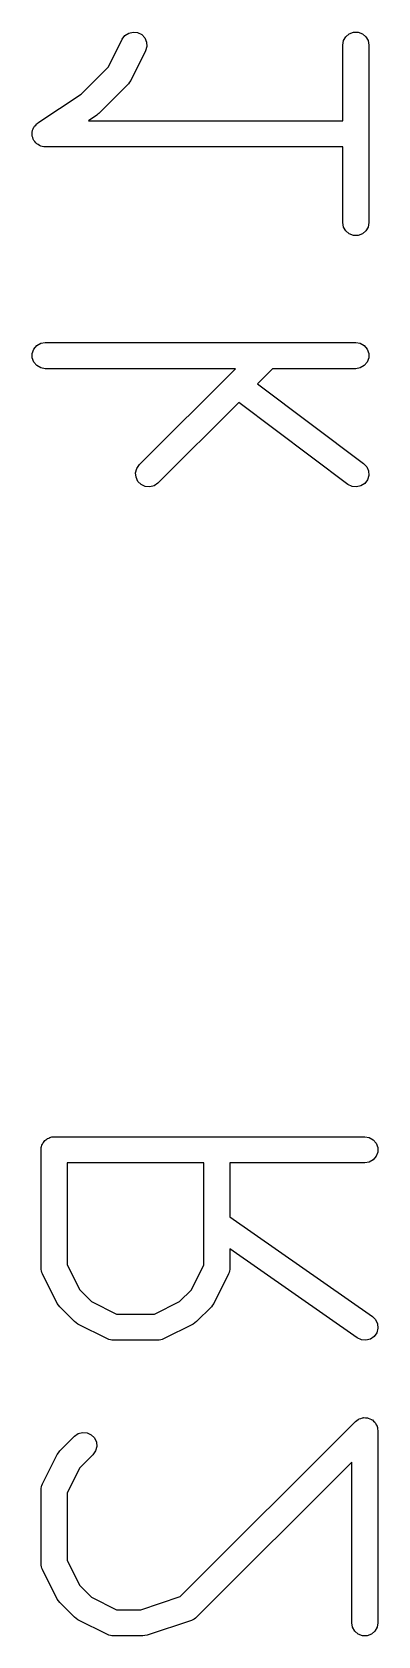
# Model space of a CAD drawing. Extents: x 7.9 to 72.3, y -91 to -26.2.
# Drawn here: x 20.69 to 22.03, y -74.41 to -68.18 of the extents above; entities that cross this region are included whole.
import ezdxf

# ---------------------------------------------------------------- set-up
doc = ezdxf.new("R2010")
doc.units = 0
doc.header["$MEASUREMENT"] = 0
doc.layers.add('BLACK', color=7, linetype='CONTINUOUS')

msp = doc.modelspace()

# ---------------------------------------------------------------- linework, layer by layer
at = {"layer": 'Black'}
for p, q in [((21.0606, -68.1832), (21.0777, -68.1791)), ((21.0777, -68.1791), (21.0952, -68.1811)), ((21.0952, -68.1811), (21.111, -68.189)), ((21.9171, -68.1858), (21.9337, -68.1798)), ((21.9337, -68.1798), (21.9514, -68.1798)), ((21.9514, -68.1798), (21.9679, -68.1858)), ((20.9816, -68.3146), (21.0353, -68.2071)), ((21.0353, -68.2071), (21.0458, -68.1929)), ((21.0458, -68.1929), (21.0606, -68.1832)), ((21.111, -68.189), (21.1232, -68.2018)), ((21.1232, -68.2018), (21.1302, -68.218)), ((21.1312, -68.2356), (21.1262, -68.2525)), ((21.1302, -68.218), (21.1312, -68.2356)), ((21.8917, -68.2298), (21.8948, -68.2124)), ((21.8917, -68.5237), (21.8917, -68.2298)), ((21.8948, -68.2124), (21.9036, -68.1972)), ((21.9036, -68.1972), (21.9171, -68.1858)), ((21.9679, -68.1858), (21.9815, -68.1972)), ((21.9815, -68.1972), (21.9903, -68.2124)), ((21.9903, -68.2124), (21.9933, -68.2298)), ((21.9933, -68.2298), (21.9933, -68.9192)), ((21.1262, -68.2525), (21.0687, -68.3674)), ((20.876, -68.4201), (20.9816, -68.3146)), ((21.0687, -68.3674), (21.0639, -68.374)), ((20.7079, -68.5323), (20.876, -68.4201)), ((21.0592, -68.3806), (20.9443, -68.4955)), ((21.0639, -68.374), (21.0592, -68.3806)), ((20.6873, -68.5603), (20.69, -68.5548)), ((20.69, -68.5548), (20.6921, -68.5491)), ((20.6921, -68.5491), (20.6939, -68.547)), ((20.6939, -68.547), (20.6951, -68.5444)), ((20.6951, -68.5444), (20.6995, -68.5403)), ((20.6995, -68.5403), (20.7034, -68.5356)), ((20.7034, -68.5356), (20.7058, -68.5342)), ((20.7058, -68.5342), (20.7079, -68.5323)), ((20.9366, -68.5019), (20.9038, -68.5237)), ((20.9038, -68.5237), (21.8917, -68.5237)), ((20.9402, -68.4984), (20.9366, -68.5019)), ((20.9443, -68.4955), (20.9402, -68.4984)), ((20.6854, -68.5778), (20.686, -68.5718)), ((20.686, -68.5805), (20.6854, -68.5778)), ((20.686, -68.5657), (20.687, -68.5631)), ((20.686, -68.5718), (20.686, -68.5657)), ((20.686, -68.5833), (20.686, -68.5805)), ((20.6881, -68.589), (20.686, -68.5833)), ((20.687, -68.5631), (20.6873, -68.5603)), ((20.6895, -68.5949), (20.6881, -68.589)), ((20.6911, -68.5973), (20.6895, -68.5949)), ((20.6921, -68.5999), (20.6911, -68.5973)), ((20.696, -68.6046), (20.6921, -68.5999)), ((20.6993, -68.6096), (20.696, -68.6046)), ((20.7016, -68.6113), (20.6993, -68.6096)), ((20.7034, -68.6134), (20.7016, -68.6113)), ((20.7086, -68.6165), (20.7034, -68.6134)), ((20.7135, -68.6201), (20.7086, -68.6165)), ((20.7162, -68.6209), (20.7135, -68.6201)), ((20.7187, -68.6223), (20.7162, -68.6209)), ((20.7246, -68.6233), (20.7187, -68.6223)), ((20.7305, -68.625), (20.7246, -68.6233)), ((20.7333, -68.6248), (20.7305, -68.625)), ((20.736, -68.6253), (20.7333, -68.6248)), ((21.8917, -68.6253), (20.736, -68.6253)), ((21.8917, -68.9192), (21.8917, -68.6253)), ((21.8948, -68.9366), (21.8917, -68.9192)), ((21.9933, -68.9192), (21.9903, -68.9366)), ((21.9036, -68.9519), (21.8948, -68.9366)), ((21.9171, -68.9632), (21.9036, -68.9519)), ((21.9337, -68.9693), (21.9171, -68.9632)), ((21.9514, -68.9693), (21.9337, -68.9693)), ((21.9679, -68.9632), (21.9514, -68.9693)), ((21.9815, -68.9519), (21.9679, -68.9632)), ((21.9903, -68.9366), (21.9815, -68.9519)), ((20.686, -69.4275), (20.6921, -69.4109)), ((20.686, -69.4451), (20.686, -69.4275)), ((20.6921, -69.4109), (20.7034, -69.3974)), ((20.7034, -69.3974), (20.7187, -69.3886)), ((20.7187, -69.3886), (20.736, -69.3855)), ((20.736, -69.3855), (21.9425, -69.3855)), ((21.9425, -69.3855), (21.9599, -69.3886)), ((21.9599, -69.3886), (21.9752, -69.3974)), ((21.9752, -69.3974), (21.9865, -69.4109)), ((21.9865, -69.4109), (21.9926, -69.4275)), ((21.9926, -69.4275), (21.9926, -69.4451)), ((20.6921, -69.4617), (20.686, -69.4451)), ((20.7034, -69.4752), (20.6921, -69.4617)), ((20.7187, -69.484), (20.7034, -69.4752)), ((20.736, -69.4871), (20.7187, -69.484)), ((21.4752, -69.4871), (20.736, -69.4871)), ((21.1023, -69.86), (21.4752, -69.4871)), ((21.6189, -69.4871), (21.5603, -69.5457)), ((21.9425, -69.4871), (21.6189, -69.4871)), ((21.9599, -69.484), (21.9425, -69.4871)), ((21.9752, -69.4752), (21.9599, -69.484)), ((21.9865, -69.4617), (21.9752, -69.4752)), ((21.9926, -69.4451), (21.9865, -69.4617)), ((21.5603, -69.5457), (21.973, -69.8553)), ((21.4877, -69.6183), (21.1741, -69.9318)), ((21.9121, -69.9366), (21.4877, -69.6183)), ((21.0922, -69.8745), (21.1023, -69.86)), ((21.973, -69.8553), (21.9851, -69.8682)), ((21.0876, -69.8915), (21.0922, -69.8745)), ((21.0891, -69.9091), (21.0876, -69.8915)), ((21.0966, -69.9251), (21.0891, -69.9091)), ((21.1091, -69.9375), (21.0966, -69.9251)), ((21.9879, -69.9189), (21.9773, -69.933)), ((21.9851, -69.8682), (21.992, -69.8844)), ((21.993, -69.902), (21.9879, -69.9189)), ((21.992, -69.8844), (21.993, -69.902)), ((21.1251, -69.945), (21.1091, -69.9375)), ((21.1426, -69.9465), (21.1251, -69.945)), ((21.1597, -69.942), (21.1426, -69.9465)), ((21.1741, -69.9318), (21.1597, -69.942)), ((21.9278, -69.9445), (21.9121, -69.9366)), ((21.9453, -69.9467), (21.9278, -69.9445)), ((21.9625, -69.9426), (21.9453, -69.9467)), ((21.9773, -69.933), (21.9625, -69.9426)), ((20.7384, -72.4833), (20.7422, -72.4811)), ((20.7422, -72.4811), (20.7456, -72.4783)), ((20.7456, -72.4783), (20.7498, -72.4767)), ((20.7498, -72.4767), (20.7537, -72.4745)), ((20.7537, -72.4745), (20.7581, -72.4738)), ((20.7581, -72.4738), (20.7622, -72.4722)), ((20.7622, -72.4722), (20.7667, -72.4722)), ((20.7667, -72.4722), (20.771, -72.4715)), ((20.771, -72.4715), (21.9775, -72.4715)), ((21.9775, -72.4715), (21.9949, -72.4745)), ((21.9949, -72.4745), (22.0102, -72.4833)), ((20.7202, -72.5223), (20.721, -72.5179)), ((20.7202, -72.9819), (20.7202, -72.5223)), ((20.721, -72.5134), (20.7225, -72.5093)), ((20.721, -72.5179), (20.721, -72.5134)), ((20.7225, -72.5093), (20.7233, -72.5049)), ((20.7233, -72.5049), (20.7255, -72.501)), ((20.7255, -72.501), (20.7271, -72.4969)), ((20.7271, -72.4969), (20.7299, -72.4935)), ((20.7299, -72.4935), (20.7321, -72.4896)), ((20.7321, -72.4896), (20.7355, -72.4868)), ((20.7355, -72.4868), (20.7384, -72.4833)), ((22.0102, -72.4833), (22.0215, -72.4969)), ((22.0215, -72.4969), (22.0276, -72.5134)), ((22.0276, -72.5311), (22.0215, -72.5477)), ((22.0276, -72.5134), (22.0276, -72.5311)), ((20.8218, -72.5731), (20.8218, -72.9699)), ((21.3522, -72.5731), (20.8218, -72.5731)), ((21.3522, -72.9699), (21.3522, -72.5731)), ((21.9775, -72.5731), (21.4538, -72.5731)), ((21.4538, -72.5731), (21.4538, -72.7831)), ((21.9949, -72.57), (21.9775, -72.5731)), ((22.0102, -72.5612), (21.9949, -72.57)), ((22.0215, -72.5477), (22.0102, -72.5612)), ((21.4538, -72.7831), (22.0067, -73.1701)), ((21.9484, -73.2533), (21.4538, -72.9071)), ((21.4538, -72.9071), (21.4538, -72.9819)), ((20.8218, -72.9699), (20.8703, -73.0667)), ((21.3038, -73.0667), (21.3522, -72.9699)), ((20.7208, -72.9848), (20.7202, -72.9819)), ((20.7206, -72.9877), (20.7208, -72.9848)), ((20.7223, -72.9934), (20.7206, -72.9877)), ((20.7233, -72.9993), (20.7223, -72.9934)), ((20.7248, -73.0018), (20.7233, -72.9993)), ((20.7256, -73.0046), (20.7248, -73.0018)), ((20.7831, -73.1195), (20.7256, -73.0046)), ((21.4485, -73.0046), (21.391, -73.1195)), ((21.4493, -73.0018), (21.4485, -73.0046)), ((21.4508, -72.9993), (21.4493, -73.0018)), ((21.4518, -72.9934), (21.4508, -72.9993)), ((21.4535, -72.9877), (21.4518, -72.9934)), ((21.4538, -72.9819), (21.4533, -72.9848)), ((21.4533, -72.9848), (21.4535, -72.9877)), ((20.8703, -73.0667), (20.916, -73.1125)), ((21.258, -73.1125), (21.3038, -73.0667)), ((20.7879, -73.126), (20.7831, -73.1195)), ((20.7926, -73.1327), (20.7879, -73.126)), ((20.85, -73.1902), (20.7926, -73.1327)), ((20.916, -73.1125), (21.0128, -73.1609)), ((21.0128, -73.1609), (21.1612, -73.1609)), ((21.1612, -73.1609), (21.258, -73.1125)), ((21.3815, -73.1327), (21.324, -73.1902)), ((21.3862, -73.126), (21.3815, -73.1327)), ((21.391, -73.1195), (21.3862, -73.126)), ((20.8567, -73.1948), (20.85, -73.1902)), ((20.8632, -73.1997), (20.8567, -73.1948)), ((20.9781, -73.2571), (20.8632, -73.1997)), ((21.3108, -73.1997), (21.1959, -73.2571)), ((21.3174, -73.1948), (21.3108, -73.1997)), ((21.324, -73.1902), (21.3174, -73.1948)), ((22.0067, -73.1701), (22.0192, -73.1825)), ((22.0192, -73.1825), (22.0266, -73.1985)), ((22.0282, -73.2161), (22.0236, -73.2332)), ((22.0266, -73.1985), (22.0282, -73.2161)), ((20.9809, -73.258), (20.9781, -73.2571)), ((20.9835, -73.2594), (20.9809, -73.258)), ((20.9893, -73.2605), (20.9835, -73.2594)), ((20.995, -73.2622), (20.9893, -73.2605)), ((20.998, -73.262), (20.995, -73.2622)), ((21.0009, -73.2625), (20.998, -73.262)), ((21.1732, -73.2625), (21.0009, -73.2625)), ((21.1761, -73.262), (21.1732, -73.2625)), ((21.179, -73.2622), (21.1761, -73.262)), ((21.1847, -73.2605), (21.179, -73.2622)), ((21.1906, -73.2594), (21.1847, -73.2605)), ((21.1931, -73.258), (21.1906, -73.2594)), ((21.1959, -73.2571), (21.1931, -73.258)), ((21.9644, -73.2608), (21.9484, -73.2533)), ((21.982, -73.2623), (21.9644, -73.2608)), ((21.999, -73.2577), (21.982, -73.2623)), ((22.0135, -73.2476), (21.999, -73.2577)), ((22.0236, -73.2332), (22.0135, -73.2476)), ((21.2607, -74.2589), (21.9416, -73.5779)), ((21.9416, -73.5779), (21.9471, -73.5741)), ((21.9471, -73.5741), (21.9521, -73.5699)), ((21.9521, -73.5699), (21.9542, -73.5691)), ((21.9542, -73.5691), (21.9561, -73.5678)), ((21.9561, -73.5678), (21.9625, -73.5661)), ((21.9625, -73.5661), (21.9687, -73.5638)), ((21.9687, -73.5638), (21.971, -73.5638)), ((21.971, -73.5638), (21.9731, -73.5632)), ((21.9731, -73.5632), (21.9797, -73.5638)), ((21.9797, -73.5638), (21.9864, -73.5638)), ((21.9864, -73.5638), (21.9885, -73.5646)), ((21.9885, -73.5646), (21.9907, -73.5648)), ((21.9907, -73.5648), (21.9967, -73.5676)), ((21.9967, -73.5676), (22.0029, -73.5699)), ((22.0029, -73.5699), (22.0047, -73.5713)), ((22.0047, -73.5713), (22.0067, -73.5722)), ((22.0067, -73.5722), (22.0114, -73.5769)), ((22.0114, -73.5769), (22.0165, -73.5812)), ((22.0165, -73.5812), (22.0176, -73.5831)), ((22.0176, -73.5831), (22.0192, -73.5847)), ((22.0192, -73.5847), (22.022, -73.5907)), ((22.022, -73.5907), (22.0253, -73.5965)), ((22.0253, -73.5965), (22.0257, -73.5987)), ((22.0257, -73.5987), (22.0266, -73.6007)), ((22.0266, -73.6007), (22.0272, -73.6073)), ((20.7926, -73.6928), (20.85, -73.6354)), ((20.85, -73.6354), (20.8645, -73.6253)), ((20.8645, -73.6253), (20.8815, -73.6207)), ((20.8815, -73.6207), (20.8991, -73.6222)), ((20.8991, -73.6222), (20.9151, -73.6297)), ((20.9151, -73.6297), (20.9276, -73.6422)), ((20.9276, -73.6422), (20.935, -73.6582)), ((20.935, -73.6582), (20.9366, -73.6757)), ((22.0272, -73.6073), (22.0283, -73.6139)), ((22.0283, -73.6139), (22.0283, -74.3607)), ((20.7256, -73.8209), (20.7831, -73.706)), ((20.7831, -73.706), (20.7879, -73.6995)), ((20.7879, -73.6995), (20.7926, -73.6928)), ((20.9219, -73.7072), (20.8703, -73.7589)), ((20.932, -73.6928), (20.9219, -73.7072)), ((20.9366, -73.6757), (20.932, -73.6928)), ((20.8703, -73.7589), (20.8218, -73.8557)), ((21.9267, -73.7365), (21.324, -74.3392)), ((21.9267, -74.3607), (21.9267, -73.7365)), ((20.7202, -73.8437), (20.7208, -73.8408)), ((20.7202, -74.1309), (20.7202, -73.8437)), ((20.7206, -73.8379), (20.7223, -73.8322)), ((20.7208, -73.8408), (20.7206, -73.8379)), ((20.7223, -73.8322), (20.7233, -73.8263)), ((20.7233, -73.8263), (20.7248, -73.8238)), ((20.7248, -73.8238), (20.7256, -73.8209)), ((20.8218, -73.8557), (20.8218, -74.1189)), ((20.7208, -74.1338), (20.7202, -74.1309)), ((20.7206, -74.1367), (20.7208, -74.1338)), ((20.7223, -74.1424), (20.7206, -74.1367)), ((20.7233, -74.1483), (20.7223, -74.1424)), ((20.7248, -74.1508), (20.7233, -74.1483)), ((20.7256, -74.1536), (20.7248, -74.1508)), ((20.7831, -74.2686), (20.7256, -74.1536)), ((20.8218, -74.1189), (20.8702, -74.2157)), ((20.8702, -74.2157), (20.916, -74.2615)), ((20.7879, -74.2751), (20.7831, -74.2686)), ((20.7926, -74.2818), (20.7879, -74.2751)), ((20.85, -74.3392), (20.7926, -74.2818)), ((20.916, -74.2615), (21.0128, -74.3099)), ((21.1075, -74.3099), (21.2607, -74.2589)), ((20.8567, -74.3439), (20.85, -74.3392)), ((20.8632, -74.3487), (20.8567, -74.3439)), ((20.9781, -74.4062), (20.8632, -74.3487)), ((21.0128, -74.3099), (21.1075, -74.3099)), ((21.3042, -74.3515), (21.1318, -74.4089)), ((21.3068, -74.3501), (21.3042, -74.3515)), ((21.3096, -74.3493), (21.3068, -74.3501)), ((21.3145, -74.3459), (21.3096, -74.3493)), ((21.3197, -74.3431), (21.3145, -74.3459)), ((21.3216, -74.3409), (21.3197, -74.3431)), ((21.324, -74.3392), (21.3216, -74.3409)), ((20.9809, -74.407), (20.9781, -74.4062)), ((20.9835, -74.4085), (20.9809, -74.407)), ((20.9893, -74.4095), (20.9835, -74.4085)), ((20.995, -74.4112), (20.9893, -74.4095)), ((20.998, -74.411), (20.995, -74.4112)), ((21.0009, -74.4115), (20.998, -74.411)), ((21.1158, -74.4115), (21.0009, -74.4115)), ((21.1238, -74.4101), (21.1158, -74.4115)), ((21.1318, -74.4089), (21.1238, -74.4101)), ((21.9298, -74.3781), (21.9267, -74.3607)), ((21.9386, -74.3934), (21.9298, -74.3781)), ((21.9521, -74.4047), (21.9386, -74.3934)), ((21.9687, -74.4108), (21.9521, -74.4047)), ((21.9864, -74.4108), (21.9687, -74.4108)), ((22.0029, -74.4047), (21.9864, -74.4108)), ((22.0165, -74.3934), (22.0029, -74.4047)), ((22.0253, -74.3781), (22.0165, -74.3934)), ((22.0283, -74.3607), (22.0253, -74.3781))]:
    msp.add_line(p, q, dxfattribs=at)

doc.saveas('drawing.dxf')
